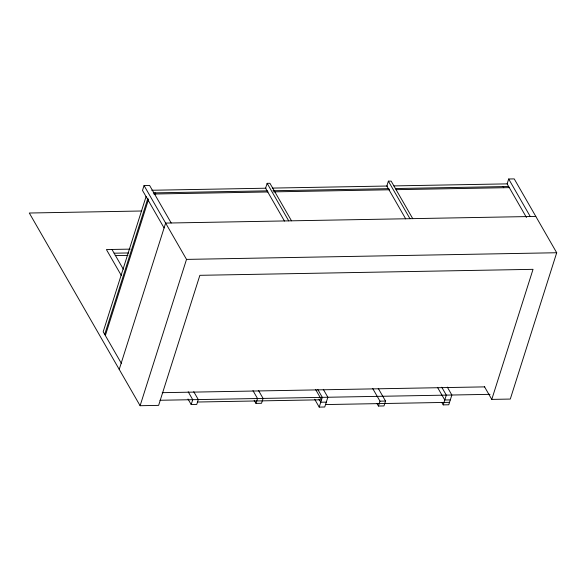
<?xml version="1.0" encoding="UTF-8"?>
<svg xmlns="http://www.w3.org/2000/svg" width="586" height="586" viewBox="0 0 586 586"><rect width="100%" height="100%" fill="white"/><g stroke="black" fill="none" stroke-linecap="round" stroke-linejoin="round"><path stroke-width="0.88" d="M171.185 222.98L149.606 185.447L144.053 185.55L142.508 190.428L164.087 227.961M146.134 196.398L103.195 331.771L121.536 363.672M104.711 334.408L147.921 198.171M105.355 335.522L148.566 199.284M119.222 369.4L165.633 223.083L535.816 216.424M526.47 217.494L507.139 183.872L508.685 178.994L514.237 178.898L556.7 252.742L510.289 399.059L491.779 399.396L533.033 269.333L199.87 275.317L158.616 405.38L140.105 405.717L186.516 259.393L144.053 185.55M193.746 391.675L198.288 399.579L196.742 404.457L191.19 404.552L192.735 399.681L188.194 391.778M291.498 220.819L269.919 183.286L267.143 183.337L265.59 188.216L284.474 221.054M258.529 390.51L263.07 398.414L261.524 403.293L255.972 403.388L257.518 398.517L252.976 390.613M412.734 218.637L391.148 181.111L388.372 181.162L386.826 186.033L405.71 218.878M323.311 389.346L327.852 397.249L324.754 407.006L319.202 407.102L322.3 397.352L317.759 389.448M378.263 388.423L385.537 401.066L383.984 405.937L378.431 406.039L379.984 401.161L372.711 388.518M447.316 387.119L451.865 395.023L448.766 404.772L443.214 404.875L446.312 395.118L441.763 387.221M151.715 190.26L265.927 188.209M272.322 188.091L387.441 186.026M393.843 185.909L507.139 183.872M153.232 192.897L267.443 190.846M272.922 190.75L388.958 188.663M395.36 188.546L508.655 186.509M153.876 194.017L268.08 191.959M273.567 191.864L389.602 189.776M395.997 189.666L509.293 187.63M141.724 210.997L29.3 213.018L140.105 405.717M130.202 249.123L106.41 249.555L121.405 275.625M114.116 253.203L128.708 252.947M115.171 255.613L127.938 255.379M186.516 259.393L556.7 252.742M162.219 392.679L484.747 386.877M159.963 400.267L490.021 394.334M197.511 402.018L321.524 399.791L315.612 389.5M326.307 402.128L320.754 402.223L318.938 399.066M379.984 401.161L385.537 401.066M450.319 399.901L444.759 399.996L437.493 387.353M325.53 404.567L449.543 402.333M508.685 178.994L530.264 216.527M503.103 186.612L503.74 187.725M388.372 181.162L409.958 218.688M484.512 386.76L491.779 399.396M441.851 402.501L443.214 404.875M267.143 183.337L288.722 220.871M377.069 403.666L378.431 406.039M314.66 399.205L319.202 407.102M155.129 192.867L155.773 193.981M254.156 400.231L255.972 403.388M111.963 249.453L123.324 269.208M188.011 399.022L191.19 404.552"/></g></svg>
